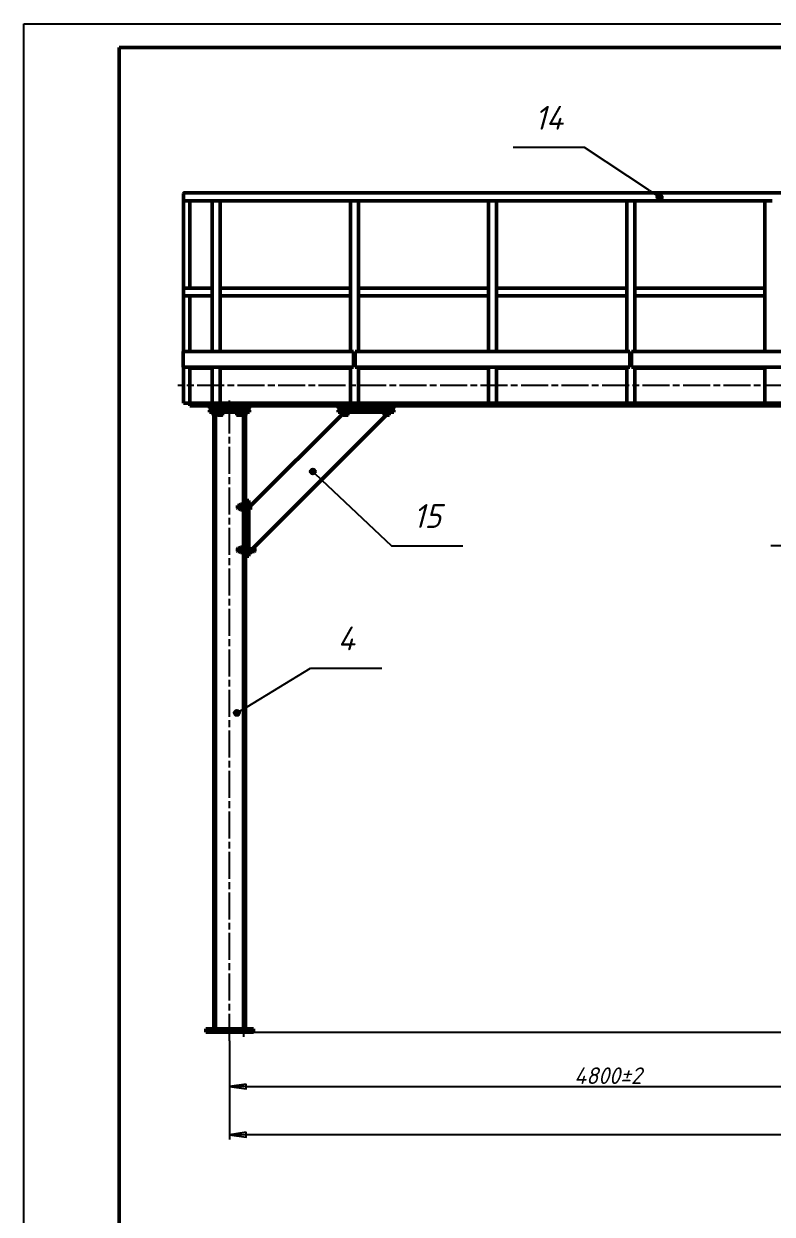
# Model space of a CAD drawing. Header units: millimetres. Extents: x 0 to 25230, y 0 to 17820.
# Drawn here: x 0 to 4712, y 10324 to 17820 of the extents above; entities that cross this region are included whole.
import ezdxf

# ---------------------------------------------------------------- set-up
doc = ezdxf.new("R2010")
doc.units = ezdxf.units.MM
doc.header["$LTSCALE"] = 30
doc.linetypes.add('CHAIN', pattern=[0.7087, 0.4724, -0.0591, 0.1181, -0.0591])
for name, color, linetype, lineweight in [('Видимый контур (ГОСТ)', 7, 'Continuous', 50), ('Кромка (ГОСТ)', 7, 'Continuous', 50), ('Обозначение (ГОСТ)', 7, 'Continuous', 25), ('Осевая линия (ГОСТ)', 7, 'Continuous', 25), ('Размер (ГОСТ)', 7, 'Continuous', 25)]:
    doc.layers.add(name, color=color, linetype=linetype, lineweight=lineweight)
doc.styles.add('Обычный текст (ГОСТ)', font='GOST Common Italic.ttf')
doc.styles.add('Увеличенный текст (ГОСТ)', font='GOST Common Italic.ttf')
doc.dimstyles.new('Обычный (ГОСТ)', dxfattribs={"dimscale": 30, "dimtxt": 3.5, "dimasz": 3.5, "dimexe": 1, "dimexo": 0, "dimgap": 0.5, "dimtad": 1, "dimrnd": 1e-08, "dimtxsty": 'Обычный текст (ГОСТ)', "dimblk": 'Filled-1', "dimcen": 0.09, "dimdle": 15, "dimclrd": 256, "dimclre": 256, "dimclrt": 256, "dimazin": 2, "dimtfac": 0.714286, "dimtdec": 3, "dimtmove": 0, "dimatfit": 3, "dimfxl": 1, "dimtolj": 1, "dimlwd": 25, "dimlwe": 25, "dimarcsym": 0})

# ---------------------------------------------------------------- blocks, each defined once
blk = doc.blocks.new('Рамки ГОСТ_ граница 594x841_2')
at = {"layer": 'Кромка (ГОСТ)', "lineweight": 25}
for p, q in [((0, 0), (0, 594)), ((0, 594), (841, 594))]:
    blk.add_line(p, q, dxfattribs=at)
at = {"layer": 'Кромка (ГОСТ)'}
for p, q in [((836, 589), (20, 589)), ((20, 589), (20, 5))]:
    blk.add_line(p, q, dxfattribs=at)
blk = doc.blocks.new('Номера позиций34')
at = {"layer": 'Обозначение (ГОСТ)'}
h = blk.add_hatch(color=256, dxfattribs=at)
edge = h.paths.add_edge_path(flags=0)
edge.add_arc((185.77, 499.38), 0.625, 0, 360)
for p, q in [((184.07, 497.55), (171.82, 484.44)), ((184.07, 497.55), (185.35, 498.92)), ((171.82, 484.44), (156.82, 484.44))]:
    blk.add_line(p, q, dxfattribs=at)
blk.add_circle((185.77, 499.38), 0.625, dxfattribs=at)
at = {"layer": 'Обозначение (ГОСТ)', "insert": (164.32, 490.69), "char_height": 5, "attachment_point": 5, "style": 'Увеличенный текст (ГОСТ)'}
blk.add_mtext('16', dxfattribs=at)
blk = doc.blocks.new('Номера позиций35')
at = {"layer": 'Обозначение (ГОСТ)'}
h = blk.add_hatch(color=256, dxfattribs=at)
edge = h.paths.add_edge_path(flags=0)
edge.add_arc((60.66, 500.03), 0.625, 0, 360)
for p, q in [((62.48, 498.31), (61.11, 499.6)), ((62.48, 498.31), (77.16, 484.44)), ((77.16, 484.44), (92.16, 484.44))]:
    blk.add_line(p, q, dxfattribs=at)
blk.add_circle((60.66, 500.03), 0.625, dxfattribs=at)
at = {"layer": 'Обозначение (ГОСТ)', "insert": (84.66, 490.69), "char_height": 5, "attachment_point": 5, "style": 'Увеличенный текст (ГОСТ)'}
blk.add_mtext('15', dxfattribs=at)
blk = doc.blocks.new('Номера позиций37')
at = {"layer": 'Обозначение (ГОСТ)'}
h = blk.add_hatch(color=256, dxfattribs=at)
edge = h.paths.add_edge_path(flags=0)
edge.add_arc((133.45, 557.6), 0.625, 0, 360)
for p, q in [((117.69, 568.02), (102.69, 568.02)), ((131.36, 558.98), (117.69, 568.02)), ((131.36, 558.98), (132.93, 557.94))]:
    blk.add_line(p, q, dxfattribs=at)
blk.add_circle((133.45, 557.6), 0.625, dxfattribs=at)
at = {"layer": 'Обозначение (ГОСТ)', "insert": (110.19, 574.27), "char_height": 5, "attachment_point": 5, "style": 'Увеличенный текст (ГОСТ)'}
blk.add_mtext('14', dxfattribs=at)
blk = doc.blocks.new('Номера позиций40')
at = {"layer": 'Обозначение (ГОСТ)'}
h = blk.add_hatch(color=256, dxfattribs=at)
edge = h.paths.add_edge_path(flags=0)
edge.add_arc((44.71, 449.35), 0.625, 0, 360)
for p, q in [((46.85, 450.65), (60.17, 458.74)), ((60.17, 458.74), (75.17, 458.74)), ((46.85, 450.65), (45.24, 449.68))]:
    blk.add_line(p, q, dxfattribs=at)
blk.add_circle((44.71, 449.35), 0.625, dxfattribs=at)
at = {"layer": 'Обозначение (ГОСТ)', "insert": (67.67, 464.99), "char_height": 5, "attachment_point": 5, "style": 'Увеличенный текст (ГОСТ)'}
blk.add_mtext('4', dxfattribs=at)
blk = doc.blocks.new('Filled-1')
at = {"color": 0}
for p, q in [((0, 0), (-1, 0.143)), ((-1, 0.143), (-1, -0.143)), ((-1, 0), (0, 0)), ((-1, -0.143), (0, 0))]:
    blk.add_line(p, q, dxfattribs=at)
at = {"color": 0, "flags": 128}
blk.add_lwpolyline([(-1, -0.143), (0, 0), (-1, 0.143), (-1, -0.143)], dxfattribs=at)
at = {"color": 0}
blk.add_solid([(-1, -0.143), (0, 0), (-1, 0.143), (-1, -0.143)], dxfattribs=at)
blk = doc.blocks.new('*D138')
at = {"layer": 'Defpoints', "color": 0, "linetype": 'Continuous', "transparency": 16777216}
for p in [(11895.9, 15725.6), (12450.6, 15725.6), (1445.9, 11470.6)]:
    blk.add_point(p, dxfattribs=at)
at = {"layer": 'Размер (ГОСТ)', "linetype": 'Continuous', "lineweight": 25, "transparency": 16777216}
for p, q in [((11895.9, 15725.6), (12480.6, 15725.6)), ((12450.6, 11575.6), (12450.6, 15620.6)), ((1445.9, 11470.6), (12480.6, 11470.6))]:
    blk.add_line(p, q, dxfattribs=at)
at = {"layer": 'Размер (ГОСТ)', "linetype": 'Continuous', "lineweight": 25, "transparency": 16777216, "xscale": 105, "yscale": 105, "zscale": 105}
for p, rotation in [((12450.6, 15725.6), 90), ((12450.6, 11470.6), 270)]:
    blk.add_blockref('Filled-1', p, dxfattribs=dict(at, rotation=rotation))
at = {"layer": 'Размер (ГОСТ)', "linetype": 'Continuous', "lineweight": 25, "transparency": 16777216, "insert": (12330.6, 13367.9), "char_height": 105, "attachment_point": 1, "rotation": 90, "style": 'Обычный текст (ГОСТ)'}
blk.add_mtext('\\A1;\\fGOST Common|b0|i1;4255±2', dxfattribs=at)
blk = doc.blocks.new('*D140')
at = {"layer": 'Defpoints', "color": 0, "linetype": 'Continuous', "transparency": 16777216}
for p in [(1295.9, 11415.6), (10895.9, 11415.6), (1295.9, 10824.8)]:
    blk.add_point(p, dxfattribs=at)
at = {"layer": 'Размер (ГОСТ)', "linetype": 'Continuous', "lineweight": 25, "transparency": 16777216}
for p, q in [((1295.9, 11415.6), (1295.9, 10794.8)), ((10895.9, 11415.6), (10895.9, 10794.8)), ((10790.9, 10824.8), (1400.9, 10824.8))]:
    blk.add_line(p, q, dxfattribs=at)
at = {"layer": 'Размер (ГОСТ)', "linetype": 'Continuous', "lineweight": 25, "transparency": 16777216, "xscale": 105, "yscale": 105, "zscale": 105, "rotation": 180}
blk.add_blockref('Filled-1', (1295.9, 10824.8), dxfattribs=at)
at = {"layer": 'Размер (ГОСТ)', "linetype": 'Continuous', "lineweight": 25, "transparency": 16777216, "xscale": 105, "yscale": 105, "zscale": 105}
blk.add_blockref('Filled-1', (10895.9, 10824.8), dxfattribs=at)
at = {"layer": 'Размер (ГОСТ)', "linetype": 'Continuous', "lineweight": 25, "transparency": 16777216, "insert": (5919.6, 10944.8), "char_height": 105, "attachment_point": 1, "style": 'Обычный текст (ГОСТ)'}
blk.add_mtext('\\A1;\\fGOST Common|b0|i1;9600*', dxfattribs=at)
blk = doc.blocks.new('*D141')
at = {"layer": 'Defpoints', "color": 0, "linetype": 'Continuous', "transparency": 16777216}
for p in [(1295.9, 11415.6), (6095.9, 11442.1), (6095.9, 11128.9)]:
    blk.add_point(p, dxfattribs=at)
at = {"layer": 'Размер (ГОСТ)', "linetype": 'Continuous', "lineweight": 25, "transparency": 16777216}
for p, q in [((1295.9, 11415.6), (1295.9, 11098.9)), ((6095.9, 11442.1), (6095.9, 11098.9)), ((1400.9, 11128.9), (5990.9, 11128.9))]:
    blk.add_line(p, q, dxfattribs=at)
at = {"layer": 'Размер (ГОСТ)', "linetype": 'Continuous', "lineweight": 25, "transparency": 16777216, "xscale": 105, "yscale": 105, "zscale": 105, "rotation": 180}
blk.add_blockref('Filled-1', (1295.9, 11128.9), dxfattribs=at)
at = {"layer": 'Размер (ГОСТ)', "linetype": 'Continuous', "lineweight": 25, "transparency": 16777216, "xscale": 105, "yscale": 105, "zscale": 105}
blk.add_blockref('Filled-1', (6095.9, 11128.9), dxfattribs=at)
at = {"layer": 'Размер (ГОСТ)', "linetype": 'Continuous', "lineweight": 25, "transparency": 16777216, "insert": (3465.7, 11248.9), "char_height": 105, "attachment_point": 1, "style": 'Обычный текст (ГОСТ)'}
blk.add_mtext('\\A1;\\fGOST Common|b0|i1;4800±2', dxfattribs=at)

msp = doc.modelspace()

# ---------------------------------------------------------------- linework, layer by layer
at = {"layer": 'Видимый контур (ГОСТ)'}
for p, q in [((1005.882, 16710.588), (1005.882, 16751.588)), ((1005.882, 16710.588), (1005.882, 16751.588)), ((6136.882, 16756.088), (1010.382, 16756.088)), ((1005.882, 16151.588), (1005.882, 16710.588)), ((1010.382, 16706.088), (1186.882, 16706.088)), ((1045.882, 16156.088), (1045.882, 16706.088)), ((1186.882, 16706.088), (1186.882, 16156.088)), ((1191.382, 16706.088), (1186.882, 16706.088)), ((1191.382, 16706.088), (1232.382, 16706.088)), ((1236.882, 16706.088), (1232.382, 16706.088)), ((1236.882, 16706.088), (2056.882, 16706.088)), ((1236.882, 16706.088), (1236.882, 16156.088)), ((2056.882, 16706.088), (2061.382, 16706.088)), ((2056.882, 16156.088), (2056.882, 16706.088)), ((2102.382, 16706.088), (2061.382, 16706.088)), ((2102.382, 16706.088), (2106.882, 16706.088)), ((2106.882, 16706.088), (2926.882, 16706.088)), ((2106.882, 16156.088), (2106.882, 16706.088)), ((2926.882, 16706.088), (2931.382, 16706.088)), ((2926.882, 16156.088), (2926.882, 16706.088)), ((2972.382, 16706.088), (2931.382, 16706.088)), ((2972.382, 16706.088), (2976.882, 16706.088)), ((2976.882, 16706.088), (3796.882, 16706.088)), ((2976.882, 16156.088), (2976.882, 16706.088)), ((3796.882, 16706.088), (3801.382, 16706.088)), ((3796.882, 16156.088), (3796.882, 16706.088)), ((3842.382, 16706.088), (3801.382, 16706.088)), ((3842.382, 16706.088), (3846.882, 16706.088)), ((3846.882, 16706.088), (4666.882, 16706.088)), ((3846.882, 16156.088), (3846.882, 16706.088)), ((4666.882, 16706.088), (4671.382, 16706.088)), ((4666.882, 16156.088), (4666.882, 16706.088)), ((4712.382, 16706.088), (4671.382, 16706.088)), ((1005.882, 16110.588), (1005.882, 16151.588)), ((1005.882, 16110.588), (1005.882, 16151.588)), ((1186.882, 16156.088), (1010.382, 16156.088)), ((1186.882, 16156.088), (1186.882, 16151.588)), ((1186.882, 16110.588), (1186.882, 16151.588)), ((2056.882, 16156.088), (1236.882, 16156.088)), ((1236.882, 16151.588), (1236.882, 16156.088)), ((1236.882, 16151.588), (1236.882, 16110.588)), ((2056.882, 16151.588), (2056.882, 16156.088)), ((2056.882, 16151.588), (2056.882, 16110.588)), ((2926.882, 16156.088), (2106.882, 16156.088)), ((2106.882, 16151.588), (2106.882, 16156.088)), ((2106.882, 16151.588), (2106.882, 16110.588)), ((2926.882, 16151.588), (2926.882, 16156.088)), ((2926.882, 16151.588), (2926.882, 16110.588)), ((3796.882, 16156.088), (2976.882, 16156.088)), ((2976.882, 16151.588), (2976.882, 16156.088)), ((2976.882, 16151.588), (2976.882, 16110.588)), ((3796.882, 16151.588), (3796.882, 16156.088)), ((3796.882, 16151.588), (3796.882, 16110.588)), ((4666.882, 16156.088), (3846.882, 16156.088)), ((3846.882, 16151.588), (3846.882, 16156.088)), ((3846.882, 16151.588), (3846.882, 16110.588)), ((4666.882, 16151.588), (4666.882, 16156.088)), ((4666.882, 16151.588), (4666.882, 16110.588)), ((1005.882, 15757.088), (1005.882, 16110.588)), ((1010.382, 16106.088), (1186.882, 16106.088)), ((1045.882, 15757.088), (1045.882, 16106.088)), ((1186.882, 16110.588), (1186.882, 16106.088)), ((1186.882, 16106.088), (1186.882, 15757.088)), ((1236.882, 16106.088), (1236.882, 16110.588)), ((1236.882, 16106.088), (1236.882, 15757.088)), ((2056.882, 16106.088), (1236.882, 16106.088)), ((2056.882, 16106.088), (2056.882, 16110.588)), ((2056.882, 15757.088), (2056.882, 16106.088)), ((2106.882, 16106.088), (2106.882, 16110.588)), ((2106.882, 15757.088), (2106.882, 16106.088)), ((2926.882, 16106.088), (2106.882, 16106.088)), ((2926.882, 16106.088), (2926.882, 16110.588)), ((2926.882, 15757.088), (2926.882, 16106.088)), ((2976.882, 16106.088), (2976.882, 16110.588)), ((2976.882, 15757.088), (2976.882, 16106.088)), ((3796.882, 16106.088), (2976.882, 16106.088)), ((3796.882, 16106.088), (3796.882, 16110.588)), ((3796.882, 15757.088), (3796.882, 16106.088)), ((3846.882, 16106.088), (3846.882, 16110.588)), ((3846.882, 15757.088), (3846.882, 16106.088)), ((4666.882, 16106.088), (3846.882, 16106.088)), ((4666.882, 16106.088), (4666.882, 16110.588)), ((4666.882, 15757.088), (4666.882, 16106.088)), ((1003.882, 15657.088), (1003.882, 15757.088)), ((1007.882, 15757.088), (1003.882, 15757.088)), ((1007.882, 15757.088), (2076.882, 15757.088)), ((2076.882, 15757.088), (2076.882, 15657.088)), ((2086.882, 15757.088), (3816.882, 15757.088)), ((2086.882, 15657.088), (2086.882, 15757.088)), ((3816.882, 15757.088), (3816.882, 15657.088)), ((5556.882, 15757.088), (3826.882, 15757.088)), ((3826.882, 15757.088), (3826.882, 15657.088)), ((1003.882, 15657.088), (1007.882, 15657.088)), ((1005.882, 15432.088), (1005.882, 15657.088)), ((2076.882, 15657.088), (1007.882, 15657.088)), ((1045.882, 15652.088), (1045.882, 15657.088)), ((1050.882, 15653.088), (1045.882, 15653.088)), ((1045.882, 15652.088), (1186.882, 15652.088)), ((1045.882, 15432.088), (1045.882, 15652.088)), ((1050.882, 15656.088), (1186.882, 15656.088)), ((1050.882, 15652.088), (1050.882, 15656.088)), ((1186.882, 15657.088), (1186.882, 15432.088)), ((1236.882, 15657.088), (1236.882, 15432.088)), ((1236.882, 15656.088), (2056.882, 15656.088)), ((1236.882, 15652.088), (2056.882, 15652.088)), ((2056.882, 15432.088), (2056.882, 15657.088)), ((3816.882, 15657.088), (2086.882, 15657.088)), ((2106.882, 15432.088), (2106.882, 15657.088)), ((2106.882, 15656.088), (2926.882, 15656.088)), ((2106.882, 15652.088), (2926.882, 15652.088)), ((2926.882, 15432.088), (2926.882, 15657.088)), ((2976.882, 15432.088), (2976.882, 15657.088)), ((2976.882, 15656.088), (3106.382, 15656.088)), ((2976.882, 15652.088), (3796.882, 15652.088)), ((3106.382, 15652.088), (3106.382, 15656.088)), ((3107.382, 15653.088), (3106.382, 15653.088)), ((3107.382, 15656.088), (3796.882, 15656.088)), ((3107.382, 15652.088), (3107.382, 15656.088)), ((3796.882, 15432.088), (3796.882, 15657.088)), ((3826.882, 15657.088), (5556.882, 15657.088)), ((3846.882, 15432.088), (3846.882, 15657.088)), ((3846.882, 15656.088), (4124.382, 15656.088)), ((3846.882, 15652.088), (4666.882, 15652.088)), ((4124.382, 15652.088), (4124.382, 15656.088)), ((4125.382, 15653.088), (4124.382, 15653.088)), ((4125.382, 15656.088), (4666.882, 15656.088)), ((4125.382, 15652.088), (4125.382, 15656.088)), ((4666.882, 15432.088), (4666.882, 15657.088)), ((1005.882, 15432.088), (1010.382, 15432.088)), ((1041.382, 15432.088), (1010.382, 15432.088)), ((1041.382, 15432.088), (1045.882, 15432.088)), ((1045.882, 15431.088), (1045.882, 15432.088)), ((1045.882, 15432.088), (1186.882, 15432.088)), ((6136.882, 15431.088), (1045.882, 15431.088)), ((1045.882, 15413.588), (1045.882, 15431.088)), ((6136.882, 15413.588), (1045.882, 15413.588)), ((1169.882, 15413.588), (1169.882, 15403.588)), ((1169.882, 15403.588), (1169.882, 15400.588)), ((1169.882, 15403.588), (1421.882, 15403.588)), ((1421.882, 15400.588), (1169.882, 15400.588)), ((1176.882, 15393.588), (1169.882, 15400.588)), ((1176.882, 15393.588), (1169.882, 15386.588)), ((1169.882, 15386.588), (1421.882, 15386.588)), ((1169.882, 15373.588), (1169.882, 15386.588)), ((1169.882, 15373.588), (1421.882, 15373.588)), ((1414.882, 15393.588), (1176.882, 15393.588)), ((1176.882, 15393.588), (1414.882, 15393.588)), ((1191.382, 15432.088), (1186.882, 15432.088)), ((1191.382, 15432.088), (1232.382, 15432.088)), ((1193.382, 15368.588), (1195.882, 15368.588)), ((1193.382, 15357.861), (1193.382, 15368.588)), ((1195.882, 11490.588), (1195.882, 15373.588)), ((1207.882, 11490.588), (1207.882, 15373.588)), ((1220.632, 15373.588), (1220.632, 15368.588)), ((1220.882, 15368.588), (1220.632, 15368.588)), ((1220.882, 15368.588), (1226.001, 15368.588)), ((1220.882, 15357.861), (1220.882, 15368.588)), ((1230.764, 15368.588), (1226.001, 15368.588)), ((1230.764, 15368.588), (1235.882, 15368.588)), ((1236.882, 15432.088), (1232.382, 15432.088)), ((1235.882, 15357.861), (1235.882, 15368.588)), ((1235.882, 15368.588), (1241.001, 15368.588)), ((1236.882, 15432.088), (2056.882, 15432.088)), ((1245.764, 15368.588), (1241.001, 15368.588)), ((1245.764, 15368.588), (1250.882, 15368.588)), ((1250.882, 15357.861), (1250.882, 15368.588)), ((1251.132, 15368.588), (1250.882, 15368.588)), ((1251.132, 15373.588), (1251.132, 15368.588)), ((1340.632, 15373.588), (1340.632, 15368.588)), ((1340.882, 15368.588), (1340.632, 15368.588)), ((1340.882, 15368.588), (1346.001, 15368.588)), ((1340.882, 15357.861), (1340.882, 15368.588)), ((1350.764, 15368.588), (1346.001, 15368.588)), ((1350.764, 15368.588), (1355.882, 15368.588)), ((1355.882, 15357.861), (1355.882, 15368.588)), ((1355.882, 15368.588), (1361.001, 15368.588)), ((1365.764, 15368.588), (1361.001, 15368.588)), ((1365.764, 15368.588), (1370.882, 15368.588)), ((1370.882, 15357.861), (1370.882, 15368.588)), ((1371.132, 15368.588), (1370.882, 15368.588)), ((1371.132, 15373.588), (1371.132, 15368.588)), ((1383.882, 11490.588), (1383.882, 15373.588)), ((1395.882, 11490.588), (1395.882, 15373.588)), ((1395.882, 15368.588), (1398.382, 15368.588)), ((1398.382, 15357.861), (1398.382, 15368.588)), ((1398.382, 15368.588), (1398.632, 15368.588)), ((1398.632, 15368.588), (1398.632, 15373.588)), ((1414.882, 15393.588), (1421.882, 15400.588)), ((1414.882, 15393.588), (1421.882, 15386.588)), ((1421.882, 15403.588), (1421.882, 15413.588)), ((1421.882, 15403.588), (1421.882, 15400.588)), ((1421.882, 15373.588), (1421.882, 15386.588)), ((1428.382, 14785.048), (2009.882, 15366.548)), ((1979.882, 15413.588), (1979.882, 15403.588)), ((1979.882, 15403.588), (2329.882, 15403.588)), ((1979.882, 15400.588), (1979.882, 15403.588)), ((1986.882, 15393.588), (1979.882, 15400.588)), ((2329.882, 15400.588), (1979.882, 15400.588)), ((1986.882, 15393.588), (1979.882, 15386.588)), ((1979.882, 15386.588), (2329.882, 15386.588)), ((1979.882, 15386.588), (1979.882, 15373.588)), ((2329.882, 15373.588), (1979.882, 15373.588)), ((2322.882, 15393.588), (1986.882, 15393.588)), ((1986.882, 15393.588), (2322.882, 15393.588)), ((2009.632, 15368.588), (2009.632, 15373.588)), ((2009.632, 15368.588), (2009.882, 15368.588)), ((2009.882, 15368.588), (2015.001, 15368.588)), ((2009.882, 15357.861), (2009.882, 15368.588)), ((2015.001, 15368.588), (2019.764, 15368.588)), ((2019.764, 15368.588), (2024.882, 15368.588)), ((2022.063, 15373.588), (2023.882, 15368.588)), ((2025.882, 15368.588), (2024.063, 15373.588)), ((2024.882, 15357.861), (2024.882, 15368.588)), ((2024.882, 15368.588), (2030.001, 15368.588)), ((2030.001, 15368.588), (2034.764, 15368.588)), ((2034.764, 15368.588), (2039.882, 15368.588)), ((2039.882, 15357.861), (2039.882, 15368.588)), ((2039.882, 15368.588), (2040.132, 15368.588)), ((2040.132, 15368.588), (2040.132, 15373.588)), ((2056.882, 15432.088), (2061.382, 15432.088)), ((2102.382, 15432.088), (2061.382, 15432.088)), ((2102.382, 15432.088), (2106.882, 15432.088)), ((2106.882, 15432.088), (2926.882, 15432.088)), ((2269.632, 15368.588), (2269.632, 15373.588)), ((2269.632, 15368.588), (2269.882, 15368.588)), ((2269.882, 15368.588), (2275.001, 15368.588)), ((2269.882, 15357.861), (2269.882, 15368.588)), ((2275.001, 15368.588), (2279.764, 15368.588)), ((2279.764, 15368.588), (2284.882, 15368.588)), ((2282.063, 15373.588), (2283.882, 15368.588)), ((2285.882, 15368.588), (2284.063, 15373.588)), ((2284.882, 15357.861), (2284.882, 15368.588)), ((2284.882, 15368.588), (2290.001, 15368.588)), ((2290.001, 15368.588), (2294.764, 15368.588)), ((2294.764, 15368.588), (2299.882, 15368.588)), ((2299.882, 15357.861), (2299.882, 15368.588)), ((2299.882, 15368.588), (2300.132, 15368.588)), ((2300.132, 15368.588), (2300.132, 15373.588)), ((2322.882, 15393.588), (2329.882, 15400.588)), ((2322.882, 15393.588), (2329.882, 15386.588)), ((2329.882, 15403.588), (2329.882, 15413.588)), ((2329.882, 15400.588), (2329.882, 15403.588)), ((2329.882, 15386.588), (2329.882, 15373.588)), ((2926.882, 15432.088), (2931.382, 15432.088)), ((2972.382, 15432.088), (2931.382, 15432.088)), ((2972.382, 15432.088), (2976.882, 15432.088)), ((2976.882, 15432.088), (3796.882, 15432.088)), ((3796.882, 15432.088), (3801.382, 15432.088)), ((3842.382, 15432.088), (3801.382, 15432.088)), ((3842.382, 15432.088), (3846.882, 15432.088)), ((3846.882, 15432.088), (4666.882, 15432.088)), ((4666.882, 15432.088), (4671.382, 15432.088)), ((4712.382, 15432.088), (4671.382, 15432.088)), ((4712.382, 15432.088), (4716.882, 15432.088)), ((1193.382, 15357.861), (1193.382, 15356.522)), ((1194.132, 15356.088), (1193.382, 15356.522)), ((1195.882, 15356.088), (1194.132, 15356.088)), ((1220.882, 15357.861), (1220.882, 15356.522)), ((1221.632, 15356.088), (1220.882, 15356.522)), ((1250.132, 15356.088), (1221.632, 15356.088)), ((1250.132, 15356.088), (1250.882, 15356.522)), ((1250.882, 15356.522), (1250.882, 15357.861)), ((1340.882, 15357.861), (1340.882, 15356.522)), ((1341.632, 15356.088), (1340.882, 15356.522)), ((1370.132, 15356.088), (1341.632, 15356.088)), ((1370.132, 15356.088), (1370.882, 15356.522)), ((1370.882, 15356.522), (1370.882, 15357.861)), ((1397.632, 15356.088), (1395.882, 15356.088)), ((1397.632, 15356.088), (1398.382, 15356.522)), ((1398.382, 15356.522), (1398.382, 15357.861)), ((1428.382, 14502.205), (2282.266, 15356.088)), ((2009.882, 15357.861), (2009.882, 15356.522)), ((2010.632, 15356.088), (2009.882, 15356.522)), ((2039.132, 15356.088), (2010.632, 15356.088)), ((2039.132, 15356.088), (2039.882, 15356.522)), ((2039.882, 15356.522), (2039.882, 15357.861)), ((2269.882, 15357.861), (2269.882, 15356.522)), ((2270.632, 15356.088), (2269.882, 15356.522)), ((2299.132, 15356.088), (2270.632, 15356.088)), ((2299.132, 15356.088), (2299.882, 15356.522)), ((2299.882, 15356.522), (2299.882, 15357.861)), ((1345.882, 14785.922), (1347.549, 14787.588)), ((1345.882, 14769.255), (1345.882, 14785.922)), ((1345.882, 14769.255), (1347.549, 14767.588)), ((1347.549, 14787.588), (1347.549, 14767.588)), ((1363.382, 14787.588), (1347.549, 14787.588)), ((1363.382, 14767.588), (1347.549, 14767.588)), ((1363.382, 14791.088), (1365.588, 14794.909)), ((1363.382, 14791.088), (1363.382, 14764.088)), ((1365.588, 14794.909), (1377.177, 14794.909)), ((1365.588, 14786.249), (1377.177, 14786.249)), ((1365.588, 14768.928), (1377.177, 14768.928)), ((1379.382, 14791.088), (1377.177, 14794.909)), ((1379.382, 14792.838), (1379.382, 14778.588)), ((1379.382, 14792.838), (1383.882, 14792.838)), ((1383.882, 14780.226), (1379.382, 14778.588)), ((1379.382, 14776.588), (1379.382, 14778.588)), ((1379.382, 14776.588), (1383.882, 14778.226)), ((1379.382, 14776.588), (1379.382, 14762.338)), ((1395.882, 14806.588), (1406.882, 14817.588)), ((1406.882, 14467.588), (1406.882, 14817.588)), ((1415.882, 14817.588), (1406.882, 14817.588)), ((1415.882, 14817.588), (1415.882, 14467.588)), ((1426.61, 14792.588), (1415.882, 14792.588)), ((1426.61, 14777.588), (1415.882, 14777.588)), ((1421.248, 14792.588), (1422.588, 14794.909)), ((1434.177, 14794.909), (1422.588, 14794.909)), ((1427.949, 14792.588), (1426.61, 14792.588)), ((1428.382, 14791.838), (1427.949, 14792.588)), ((1428.382, 14791.838), (1428.382, 14763.338)), ((1429.583, 14786.249), (1428.382, 14786.249)), ((1435.665, 14792.331), (1434.177, 14794.909)), ((1363.382, 14764.088), (1365.588, 14760.268)), ((1365.588, 14760.268), (1377.177, 14760.268)), ((1379.382, 14764.088), (1377.177, 14760.268)), ((1379.382, 14762.338), (1383.882, 14762.338)), ((1426.61, 14762.588), (1415.882, 14762.588)), ((1426.61, 14762.588), (1427.949, 14762.588)), ((1428.382, 14763.338), (1427.949, 14762.588)), ((1345.882, 14515.922), (1347.549, 14517.588)), ((1345.882, 14499.255), (1345.882, 14515.922)), ((1345.882, 14499.255), (1347.549, 14497.588)), ((1347.549, 14517.588), (1347.549, 14497.588)), ((1363.382, 14517.588), (1347.549, 14517.588)), ((1363.382, 14497.588), (1347.549, 14497.588)), ((1363.382, 14521.088), (1365.588, 14524.909)), ((1363.382, 14521.088), (1363.382, 14494.088)), ((1363.382, 14494.088), (1365.588, 14490.268)), ((1365.588, 14524.909), (1377.177, 14524.909)), ((1365.588, 14516.249), (1377.177, 14516.249)), ((1365.588, 14498.928), (1377.177, 14498.928)), ((1365.588, 14490.268), (1377.177, 14490.268)), ((1379.382, 14521.088), (1377.177, 14524.909)), ((1379.382, 14494.088), (1377.177, 14490.268)), ((1379.382, 14522.838), (1379.382, 14508.588)), ((1379.382, 14522.838), (1383.882, 14522.838)), ((1383.882, 14510.226), (1379.382, 14508.588)), ((1379.382, 14506.588), (1379.382, 14508.588)), ((1379.382, 14506.588), (1383.882, 14508.226)), ((1379.382, 14506.588), (1379.382, 14492.338)), ((1379.382, 14492.338), (1383.882, 14492.338)), ((1395.882, 14478.588), (1406.882, 14467.588)), ((1415.882, 14467.588), (1406.882, 14467.588)), ((1426.61, 14522.588), (1415.882, 14522.588)), ((1426.61, 14507.588), (1415.882, 14507.588)), ((1415.882, 14489.705), (1418.766, 14492.588)), ((1426.61, 14492.588), (1415.882, 14492.588)), ((1421.248, 14492.588), (1422.588, 14490.268)), ((1434.177, 14490.268), (1422.588, 14490.268)), ((1427.949, 14522.588), (1426.61, 14522.588)), ((1426.61, 14492.588), (1427.949, 14492.588)), ((1428.382, 14521.838), (1427.949, 14522.588)), ((1428.382, 14493.338), (1427.949, 14492.588)), ((1428.382, 14521.838), (1428.382, 14493.338)), ((1434.177, 14498.928), (1428.382, 14498.928)), ((1436.382, 14494.088), (1434.177, 14490.268)), ((1436.382, 14494.088), (1436.382, 14510.205)), ((1436.382, 14497.588), (1452.216, 14497.588)), ((1443.766, 14517.588), (1452.216, 14517.588)), ((1452.216, 14497.588), (1452.216, 14517.588)), ((1453.882, 14515.922), (1452.216, 14517.588)), ((1453.882, 14499.255), (1452.216, 14497.588)), ((1453.882, 14515.922), (1453.882, 14499.255)), ((1145.882, 11490.588), (1445.882, 11490.588)), ((1145.882, 11470.588), (1145.882, 11490.588)), ((1145.882, 11470.588), (1445.882, 11470.588)), ((1445.882, 11470.588), (1445.882, 11490.588))]:
    msp.add_line(p, q, dxfattribs=at)
for centre, start, end in [((1010.382, 16751.588), 90, 180), ((1010.382, 16751.588), 90, 180), ((1010.382, 16710.588), 180, 270), ((1010.382, 16710.588), 180, 270), ((1010.382, 16151.588), 90, 180), ((1010.382, 16151.588), 90, 180), ((1010.382, 16110.588), 180, 270), ((1010.382, 16110.588), 180, 270)]:
    msp.add_arc(centre, 4.5, start, end, dxfattribs=at)
for points, weights in [([(1195.882, 15357.141), (1194.679, 15357.429), (1193.382, 15357.861)], [1.20684517686, 1.18776680047, 1.16025403784]), ([(1235.882, 15357.861), (1228.382, 15355.361), (1220.882, 15357.861)], [1.16025403784, 1.33974596216, 1.16025403784]), ([(1250.882, 15357.861), (1243.382, 15355.361), (1235.882, 15357.861)], [1.16025403784, 1.33974596216, 1.16025403784]), ([(1355.882, 15357.861), (1348.382, 15355.361), (1340.882, 15357.861)], [1.16025403784, 1.33974596216, 1.16025403784]), ([(1370.882, 15357.861), (1363.382, 15355.361), (1355.882, 15357.861)], [1.16025403784, 1.33974596216, 1.16025403784]), ([(1398.382, 15357.861), (1397.086, 15357.429), (1395.882, 15357.141)], [1.16025403784, 1.18776680047, 1.20684517686]), ([(2024.882, 15357.861), (2017.382, 15355.361), (2009.882, 15357.861)], [1.16025403784, 1.33974596216, 1.16025403784]), ([(2039.882, 15357.861), (2032.382, 15355.361), (2024.882, 15357.861)], [1.16025403784, 1.33974596216, 1.16025403784]), ([(2284.882, 15357.861), (2277.382, 15355.361), (2269.882, 15357.861)], [1.16025403784, 1.33974596216, 1.16025403784]), ([(2299.882, 15357.861), (2292.382, 15355.361), (2284.882, 15357.861)], [1.16025403784, 1.33974596216, 1.16025403784]), ([(1365.588, 14794.909), (1363.088, 14790.579), (1365.588, 14786.249)], [1, 1.15470053838, 1]), ([(1365.588, 14786.249), (1363.088, 14777.588), (1365.588, 14768.928)], [1, 1.15470053838, 1]), ([(1365.588, 14768.928), (1363.088, 14764.598), (1365.588, 14760.268)], [1, 1.15470053838, 1]), ([(1377.177, 14786.249), (1379.677, 14790.579), (1377.177, 14794.909)], [1, 1.15470053838, 1]), ([(1377.177, 14768.928), (1379.677, 14777.588), (1377.177, 14786.249)], [1, 1.15470053838, 1]), ([(1377.177, 14760.268), (1379.677, 14764.598), (1377.177, 14768.928)], [1, 1.15470053838, 1]), ([(1422.588, 14794.909), (1421.882, 14793.685), (1421.554, 14792.588)], [1, 1.03934546673, 1.0586772248]), ([(1426.61, 14792.588), (1429.11, 14785.088), (1426.61, 14777.588)], [1.16025403784, 1.33974596216, 1.16025403784]), ([(1426.61, 14777.588), (1429.11, 14770.088), (1426.61, 14762.588)], [1.16025403784, 1.33974596216, 1.16025403784]), ([(1435.357, 14792.023), (1435.062, 14793.375), (1434.177, 14794.909)], [1.06754949221, 1.04981678525, 1]), ([(1365.588, 14524.909), (1363.088, 14520.579), (1365.588, 14516.249)], [1, 1.15470053838, 1]), ([(1365.588, 14516.249), (1363.088, 14507.588), (1365.588, 14498.928)], [1, 1.15470053838, 1]), ([(1365.588, 14498.928), (1363.088, 14494.598), (1365.588, 14490.268)], [1, 1.15470053838, 1]), ([(1377.177, 14516.249), (1379.677, 14520.579), (1377.177, 14524.909)], [1, 1.15470053838, 1]), ([(1377.177, 14498.928), (1379.677, 14507.588), (1377.177, 14516.249)], [1, 1.15470053838, 1]), ([(1377.177, 14490.268), (1379.677, 14494.598), (1377.177, 14498.928)], [1, 1.15470053838, 1]), ([(1421.554, 14492.588), (1421.882, 14491.492), (1422.588, 14490.268)], [1.0586772248, 1.03934546673, 1]), ([(1426.61, 14522.588), (1429.11, 14515.088), (1426.61, 14507.588)], [1.16025403784, 1.33974596216, 1.16025403784]), ([(1426.61, 14507.588), (1429.11, 14500.088), (1426.61, 14492.588)], [1.16025403784, 1.33974596216, 1.16025403784]), ([(1434.177, 14498.928), (1435.774, 14504.461), (1435.461, 14509.284)], [1, 1.09361209825, 1.07393144354]), ([(1434.177, 14490.268), (1436.677, 14494.598), (1434.177, 14498.928)], [1, 1.15470053838, 1])]:
    msp.add_rational_spline(points, weights, degree=2, dxfattribs=at)
at = {"layer": 'Осевая линия (ГОСТ)', "linetype": 'CHAIN', "ltscale": 11.993792}
for p, q in [((11970.882, 15542.088), (970.882, 15542.088)), ((1295.882, 11415.588), (1295.882, 15448.588))]:
    msp.add_line(p, q, dxfattribs=at)
at = {"layer": 'Размер (ГОСТ)'}
msp.add_line((1383.882, 11490.588), (1383.882, 11440.588), dxfattribs=at)

# ---------------------------------------------------------------- block references
at = {"xscale": 30, "yscale": 30, "zscale": 30}
msp.add_blockref('Рамки ГОСТ_ граница 594x841_2', (0, 0), dxfattribs=at)
at = {"layer": 'Обозначение (ГОСТ)', "xscale": 30, "yscale": 30, "zscale": 30}
for name in ['Номера позиций37', 'Номера позиций35', 'Номера позиций34', 'Номера позиций40']:
    msp.add_blockref(name, (0, 0), dxfattribs=at)

# ---------------------------------------------------------------- dimensions: what is measured, and where the dimension line sits
at = {"layer": 'Размер (ГОСТ)', "linetype": 'Continuous', "lineweight": 25}
dim = msp.add_linear_dim(base=(12450.568, 15725.588), p1=(1445.882, 11470.588), p2=(11895.882, 15725.588), angle=90, text='\\fGOST Common|b0|i1;<>±2', dimstyle='Обычный (ГОСТ)', override={"dimgap": 0.5, "dimdec": 2, "dimtol": 0, "dimlim": 0, "dimtp": 0, "dimtm": 0, "dimtdec": 3, "dimtofl": 0, "dimatfit": 1}, dxfattribs=at)
dim.commit()
dim.dimension.update_dxf_attribs({"geometry": '*D138', "text_midpoint": (12450.568, 13598.088), "dimtype": 160})
for base, p1, p2, text, picture, middle in [((6095.882, 11128.908), (1295.882, 11415.588), (6095.882, 11442.054), '\\fGOST Common|b0|i1;<>±2', '*D141', (3695.882, 11128.908)), ((1295.882, 10824.789), (10895.882, 11415.588), (1295.882, 11415.588), '\\fGOST Common|b0|i1;<>*', '*D140', (6095.882, 10824.789))]:
    dim = msp.add_linear_dim(base=base, p1=p1, p2=p2, text=text, dimstyle='Обычный (ГОСТ)', override={"dimgap": 0.5, "dimdec": 2, "dimtol": 0, "dimlim": 0, "dimtp": 0, "dimtm": 0, "dimtdec": 3, "dimtofl": 0, "dimatfit": 1}, dxfattribs=at)
    dim.commit()
    dim.dimension.update_dxf_attribs({"geometry": picture, "text_midpoint": middle, "dimtype": 160})

doc.saveas('drawing.dxf')
